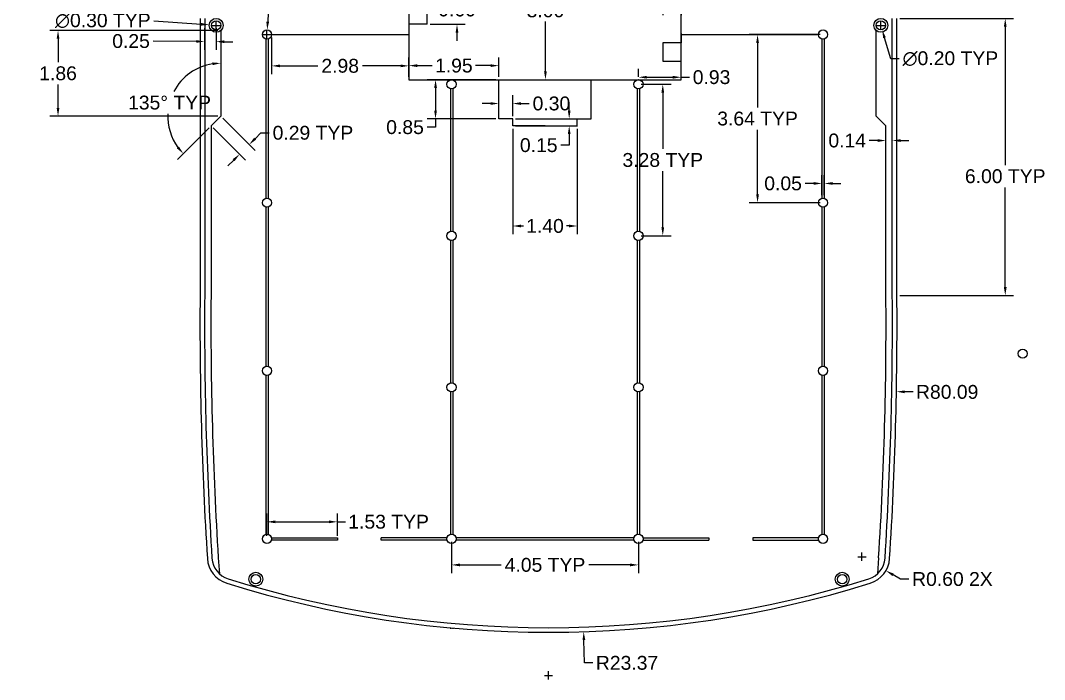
# Model space of a CAD drawing. Header units: centimetres. Extents: x -46.6 to 36.8, y 1.5 to 26.
# Drawn here: x 14.61 to 36.8, y 1.48 to 15.76 of the extents above; entities that cross this region are included whole.
import ezdxf

# ---------------------------------------------------------------- set-up
doc = ezdxf.new("R2010")
doc.units = ezdxf.units.CM
doc.header["$MEASUREMENT"] = 0
doc.layers.add('Cotare', color=2, linetype='Continuous', lineweight=0)
doc.layers.add('InteriorCarcasaSpate', color=250, linetype='Continuous', lineweight=25)
doc.styles.get("Standard").update_dxf_attribs({"font": 'arial.ttf'})
doc.dimstyles.get("Standard").update_dxf_attribs({"dimtxt": 0.3, "dimasz": 0.18, "dimexe": 0.18, "dimexo": 0.0625, "dimgap": 0.09, "dimtad": 0, "dimtih": 1, "dimtoh": 1, "dimzin": 0, "dimdsep": 46, "dimtxsty": 'Standard', "dimcen": 0.09, "dimclrd": 256, "dimclrt": 2, "dimadec": 0, "dimazin": 0, "dimtfac": 1, "dimtofl": 0, "dimtmove": 0, "dimatfit": 3, "dimfxl": 1, "dimtolj": 1, "dimtzin": 0, "dimarcsym": 0})

# ---------------------------------------------------------------- blocks, each defined once
blk = doc.blocks.new('*U1')
at = {"layer": 'InteriorCarcasaSpate'}
blk.add_circle((0, 0), 0.1, dxfattribs=at)
blk = doc.blocks.new('*U2')
at = {"layer": 'InteriorCarcasaSpate', "color": 0, "linetype": 'ByBlock', "lineweight": -2, "transparency": 16777216}
for p in [(0, 9.8484), (0, 6.5656), (0, 3.2828), (0, 0)]:
    blk.add_blockref('*U1', p, dxfattribs=at)
blk = doc.blocks.new('*U3')
at = {"layer": 'InteriorCarcasaSpate'}
blk.add_circle((0, 0), 0.1, dxfattribs=at)
blk = doc.blocks.new('*U4')
at = {"layer": 'InteriorCarcasaSpate', "color": 0, "linetype": 'ByBlock', "lineweight": -2, "transparency": 16777216}
for p in [(0, 9.8484), (0, 6.5656), (0, 3.2828), (0, 0)]:
    blk.add_blockref('*U3', p, dxfattribs=at)
blk = doc.blocks.new('*D7')
at = {"layer": 'Cotare', "lineweight": -2, "transparency": 16777216}
blk.add_line((17.504, 15.75), (18.523, 15.674), dxfattribs=at)
at = {"layer": 'Cotare', "color": 0, "lineweight": -2, "transparency": 16777216}
for p, q in [((18.763, 15.65), (18.943, 15.65)), ((18.853, 15.56), (18.853, 15.74))]:
    blk.add_line(p, q, dxfattribs=at)
at = {"layer": 'Cotare', "transparency": 16777216}
blk.add_solid([(18.526, 15.704), (18.521, 15.644), (18.703, 15.661)], dxfattribs=at)
at = {"layer": 'Defpoints', "color": 0, "transparency": 16777216}
for p in [(18.703, 15.661), (19.002, 15.639)]:
    blk.add_point(p, dxfattribs=at)
at = {"layer": 'Cotare', "color": 2, "transparency": 16777216, "insert": (16.395, 15.75), "char_height": 0.3, "attachment_point": 5}
blk.add_mtext('\\A1;∅0.30 TYP', dxfattribs=at)
blk = doc.blocks.new('*D8')
at = {"layer": 'Cotare', "color": 0, "lineweight": -2, "transparency": 16777216}
for p, q in [((33.163, 15.65), (33.343, 15.65)), ((33.253, 15.56), (33.253, 15.74))]:
    blk.add_line(p, q, dxfattribs=at)
at = {"layer": 'Cotare', "lineweight": -2, "transparency": 16777216}
for p, q in [((33.472, 14.928), (33.334, 15.382)), ((33.652, 14.928), (33.472, 14.928))]:
    blk.add_line(p, q, dxfattribs=at)
at = {"layer": 'Cotare', "transparency": 16777216}
blk.add_solid([(33.363, 15.391), (33.305, 15.373), (33.282, 15.554)], dxfattribs=at)
at = {"layer": 'Defpoints', "color": 0, "transparency": 16777216}
for p in [(33.223, 15.746), (33.282, 15.554)]:
    blk.add_point(p, dxfattribs=at)
at = {"layer": 'Cotare', "color": 2, "transparency": 16777216, "insert": (34.761, 14.928), "char_height": 0.3, "attachment_point": 5}
blk.add_mtext('\\A1;∅0.20 TYP', dxfattribs=at)
blk = doc.blocks.new('*D11')
at = {"layer": 'Cotare', "lineweight": -2, "transparency": 16777216}
for p, q in [((23.562, 23.523), (23.742, 23.523)), ((23.742, 23.523), (23.783, 23.134))]:
    blk.add_line(p, q, dxfattribs=at)
at = {"layer": 'Cotare', "color": 0, "lineweight": -2, "transparency": 16777216}
for p, q in [((25.963, 1.568), (26.143, 1.568)), ((26.053, 1.478), (26.053, 1.658))]:
    blk.add_line(p, q, dxfattribs=at)
at = {"layer": 'Cotare', "transparency": 16777216}
blk.add_solid([(23.813, 23.137), (23.753, 23.131), (23.802, 22.955)], dxfattribs=at)
at = {"layer": 'Defpoints', "color": 0, "transparency": 16777216}
for p in [(23.802, 22.955), (26.053, 1.568)]:
    blk.add_point(p, dxfattribs=at)
at = {"layer": 'Cotare', "color": 2, "transparency": 16777216, "insert": (22.851, 23.523), "char_height": 0.3, "attachment_point": 5}
blk.add_mtext('\\A1;R21.51', dxfattribs=at)
blk = doc.blocks.new('*D24')
at = {"layer": 'Cotare', "color": 0, "lineweight": -2, "transparency": 16777216}
for p, q in [((18.89, 15.538), (15.245, 15.538)), ((18.89, 13.682), (15.245, 13.682))]:
    blk.add_line(p, q, dxfattribs=at)
at = {"layer": 'Cotare', "lineweight": -2, "transparency": 16777216}
for p, q in [((15.425, 15.358), (15.425, 14.853)), ((15.425, 13.862), (15.425, 14.367))]:
    blk.add_line(p, q, dxfattribs=at)
at = {"layer": 'Cotare', "transparency": 16777216}
for points in [[(15.395, 15.358), (15.455, 15.358), (15.425, 15.538)], [(15.395, 13.862), (15.455, 13.862), (15.425, 13.682)]]:
    blk.add_solid(points, dxfattribs=at)
at = {"layer": 'Defpoints', "color": 0, "transparency": 16777216}
for p in [(18.953, 15.538), (15.425, 13.682), (18.953, 13.682)]:
    blk.add_point(p, dxfattribs=at)
at = {"layer": 'Cotare', "color": 2, "transparency": 16777216, "insert": (15.425, 14.61), "char_height": 0.3, "attachment_point": 5}
blk.add_mtext('\\A1;1.86', dxfattribs=at)
blk = doc.blocks.new('*D25')
at = {"layer": 'Cotare', "color": 0, "lineweight": -2, "transparency": 16777216}
for p, q in [((18.602, 15.589), (18.598, 15.119)), ((18.852, 15.588), (18.848, 15.117))]:
    blk.add_line(p, q, dxfattribs=at)
at = {"layer": 'Cotare', "lineweight": -2, "transparency": 16777216}
for p, q in [((18.42, 15.301), (17.488, 15.308)), ((19.03, 15.296), (19.21, 15.295))]:
    blk.add_line(p, q, dxfattribs=at)
at = {"layer": 'Cotare', "transparency": 16777216}
for points in [[(18.42, 15.331), (18.42, 15.271), (18.6, 15.299)], [(19.03, 15.326), (19.03, 15.266), (18.85, 15.297)]]:
    blk.add_solid(points, dxfattribs=at)
at = {"layer": 'Defpoints', "color": 0, "transparency": 16777216}
for p in [(18.603, 15.652), (18.853, 15.65), (18.6, 15.299)]:
    blk.add_point(p, dxfattribs=at)
at = {"layer": 'Cotare', "color": 2, "transparency": 16777216, "insert": (17.007, 15.308), "char_height": 0.3, "attachment_point": 5}
blk.add_mtext('\\A1;0.25', dxfattribs=at)
blk = doc.blocks.new('*D26')
at = {"layer": 'Cotare', "color": 0, "lineweight": -2, "transparency": 16777216}
for p, q in [((18.997, 13.638), (19.695, 12.94)), ((18.788, 13.429), (19.486, 12.731))]:
    blk.add_line(p, q, dxfattribs=at)
at = {"layer": 'Cotare', "lineweight": -2, "transparency": 16777216}
for p, q in [((19.695, 13.194), (19.822, 13.321)), ((19.822, 13.321), (20.002, 13.321)), ((19.232, 12.731), (19.104, 12.604))]:
    blk.add_line(p, q, dxfattribs=at)
at = {"layer": 'Cotare', "transparency": 16777216}
for points in [[(19.673, 13.215), (19.716, 13.173), (19.567, 13.067)], [(19.211, 12.752), (19.253, 12.71), (19.359, 12.858)]]:
    blk.add_solid(points, dxfattribs=at)
at = {"layer": 'Defpoints', "color": 0, "transparency": 16777216}
for p in [(18.953, 13.682), (18.744, 13.473), (19.567, 13.067)]:
    blk.add_point(p, dxfattribs=at)
at = {"layer": 'Cotare', "color": 2, "transparency": 16777216, "insert": (20.948, 13.321), "char_height": 0.3, "attachment_point": 5}
blk.add_mtext('\\A1;0.29 TYP', dxfattribs=at)
blk = doc.blocks.new('*D27')
at = {"layer": 'Cotare', "color": 0, "lineweight": -2, "transparency": 16777216}
for p, q in [((33.665, 15.8), (36.13, 15.8)), ((33.665, 9.799), (36.13, 9.799))]:
    blk.add_line(p, q, dxfattribs=at)
at = {"layer": 'Cotare', "lineweight": -2, "transparency": 16777216}
for p, q in [((35.95, 15.62), (35.95, 12.623)), ((35.95, 9.979), (35.95, 12.137))]:
    blk.add_line(p, q, dxfattribs=at)
at = {"layer": 'Cotare', "transparency": 16777216}
for points in [[(35.92, 15.62), (35.98, 15.62), (35.95, 15.8)], [(35.92, 9.979), (35.98, 9.979), (35.95, 9.799)]]:
    blk.add_solid(points, dxfattribs=at)
at = {"layer": 'Defpoints', "color": 0, "transparency": 16777216}
for p in [(33.603, 15.8), (35.95, 15.8), (33.603, 9.799)]:
    blk.add_point(p, dxfattribs=at)
at = {"layer": 'Cotare', "color": 2, "transparency": 16777216, "insert": (35.95, 12.38), "char_height": 0.3, "attachment_point": 5}
blk.add_mtext('\\A1;6.00 TYP', dxfattribs=at)
blk = doc.blocks.new('*D28')
at = {"layer": 'Cotare', "color": 0, "lineweight": -2, "transparency": 16777216}
for p, q in [((32.846, 4.047), (32.846, 4.227)), ((32.756, 4.137), (32.936, 4.137))]:
    blk.add_line(p, q, dxfattribs=at)
at = {"layer": 'Cotare', "lineweight": -2, "transparency": 16777216}
for p, q in [((33.679, 3.653), (33.52, 3.745)), ((33.859, 3.653), (33.679, 3.653))]:
    blk.add_line(p, q, dxfattribs=at)
at = {"layer": 'Cotare', "transparency": 16777216}
blk.add_solid([(33.536, 3.771), (33.505, 3.719), (33.365, 3.836)], dxfattribs=at)
at = {"layer": 'Defpoints', "color": 0, "transparency": 16777216}
for p in [(32.846, 4.137), (33.365, 3.836)]:
    blk.add_point(p, dxfattribs=at)
at = {"layer": 'Cotare', "color": 2, "transparency": 16777216, "insert": (34.805, 3.653), "char_height": 0.3, "attachment_point": 5}
blk.add_mtext('\\A1;R0.60 2X', dxfattribs=at)
blk = doc.blocks.new('*D30')
at = {"layer": 'Cotare', "color": 0, "lineweight": -2, "transparency": 16777216}
for p, q in [((33.365, 9.861), (33.365, 13.334)), ((33.503, 9.861), (33.503, 13.334))]:
    blk.add_line(p, q, dxfattribs=at)
at = {"layer": 'Cotare', "lineweight": -2, "transparency": 16777216}
for p, q in [((33.185, 13.154), (33.005, 13.154)), ((33.683, 13.154), (33.863, 13.154))]:
    blk.add_line(p, q, dxfattribs=at)
at = {"layer": 'Cotare', "transparency": 16777216}
for points in [[(33.185, 13.184), (33.185, 13.124), (33.365, 13.154)], [(33.683, 13.184), (33.683, 13.124), (33.503, 13.154)]]:
    blk.add_solid(points, dxfattribs=at)
at = {"layer": 'Defpoints', "color": 0, "transparency": 16777216}
for p in [(33.365, 13.154), (33.365, 9.798), (33.503, 9.799)]:
    blk.add_point(p, dxfattribs=at)
at = {"layer": 'Cotare', "color": 2, "transparency": 16777216, "insert": (32.526, 13.154), "char_height": 0.3, "attachment_point": 5}
blk.add_mtext('\\A1;0.14', dxfattribs=at)
blk = doc.blocks.new('*D31')
at = {"layer": 'Cotare', "color": 0, "lineweight": -2, "transparency": 16777216}
for p, q in [((-46.576, 9.163), (-46.396, 9.163)), ((-46.486, 9.073), (-46.486, 9.253))]:
    blk.add_line(p, q, dxfattribs=at)
at = {"layer": 'Cotare', "lineweight": -2, "transparency": 16777216}
blk.add_line((33.952, 7.707), (33.772, 7.71), dxfattribs=at)
at = {"layer": 'Cotare', "transparency": 16777216}
blk.add_solid([(33.772, 7.74), (33.771, 7.68), (33.592, 7.714)], dxfattribs=at)
at = {"layer": 'Defpoints', "color": 0, "transparency": 16777216}
for p in [(-46.486, 9.163), (33.592, 7.714)]:
    blk.add_point(p, dxfattribs=at)
at = {"layer": 'Cotare', "color": 2, "transparency": 16777216, "insert": (34.692, 7.707), "char_height": 0.3, "attachment_point": 5}
blk.add_mtext('\\A1;R80.09', dxfattribs=at)
blk = doc.blocks.new('*D32')
at = {"layer": 'Cotare', "color": 0, "lineweight": -2, "transparency": 16777216}
for p, q in [((25.963, 25.867), (26.143, 25.867)), ((26.053, 25.777), (26.053, 25.957))]:
    blk.add_line(p, q, dxfattribs=at)
at = {"layer": 'Cotare', "lineweight": -2, "transparency": 16777216}
for p, q in [((26.836, 1.837), (26.82, 2.332)), ((27.016, 1.837), (26.836, 1.837))]:
    blk.add_line(p, q, dxfattribs=at)
at = {"layer": 'Cotare', "transparency": 16777216}
blk.add_solid([(26.85, 2.333), (26.79, 2.332), (26.814, 2.512)], dxfattribs=at)
at = {"layer": 'Defpoints', "color": 0, "transparency": 16777216}
for p in [(26.053, 25.867), (26.814, 2.512)]:
    blk.add_point(p, dxfattribs=at)
at = {"layer": 'Cotare', "color": 2, "transparency": 16777216, "insert": (27.755, 1.837), "char_height": 0.3, "attachment_point": 5}
blk.add_mtext('\\A1;R23.37', dxfattribs=at)
blk = doc.blocks.new('*D36')
at = {"layer": 'Cotare', "lineweight": -2, "transparency": 16777216}
for p, q in [((19.989, 16.086), (19.968, 15.73)), ((20.169, 16.086), (19.989, 16.086))]:
    blk.add_line(p, q, dxfattribs=at)
at = {"layer": 'Cotare', "color": 0, "lineweight": -2, "transparency": 16777216}
for p, q in [((19.952, 15.36), (19.952, 15.54)), ((19.862, 15.45), (20.042, 15.45))]:
    blk.add_line(p, q, dxfattribs=at)
at = {"layer": 'Cotare', "transparency": 16777216}
blk.add_solid([(19.938, 15.731), (19.998, 15.728), (19.958, 15.55)], dxfattribs=at)
at = {"layer": 'Defpoints', "color": 0, "transparency": 16777216}
for p in [(19.958, 15.55), (19.946, 15.35)]:
    blk.add_point(p, dxfattribs=at)
at = {"layer": 'Cotare', "color": 2, "transparency": 16777216, "insert": (21.278, 16.086), "char_height": 0.3, "attachment_point": 5}
blk.add_mtext('\\A1;∅0.20 TYP', dxfattribs=at)
blk = doc.blocks.new('*D37')
at = {"layer": 'Cotare', "color": 0, "lineweight": -2, "transparency": 16777216}
for p, q in [((20.052, 15.388), (20.052, 14.592)), ((23.027, 15.388), (23.027, 14.592))]:
    blk.add_line(p, q, dxfattribs=at)
at = {"layer": 'Cotare', "lineweight": -2, "transparency": 16777216}
for p, q in [((20.232, 14.772), (21.057, 14.772)), ((22.847, 14.772), (22.022, 14.772))]:
    blk.add_line(p, q, dxfattribs=at)
at = {"layer": 'Cotare', "transparency": 16777216}
for points in [[(20.232, 14.802), (20.232, 14.742), (20.052, 14.772)], [(22.847, 14.802), (22.847, 14.742), (23.027, 14.772)]]:
    blk.add_solid(points, dxfattribs=at)
at = {"layer": 'Defpoints', "color": 0, "transparency": 16777216}
for p in [(20.052, 15.45), (23.027, 15.45), (23.027, 14.772)]:
    blk.add_point(p, dxfattribs=at)
at = {"layer": 'Cotare', "color": 2, "transparency": 16777216, "insert": (21.539, 14.772), "char_height": 0.3, "attachment_point": 5}
blk.add_mtext('\\A1;2.98', dxfattribs=at)
blk = doc.blocks.new('*D38')
at = {"layer": 'Cotare', "color": 0, "lineweight": -2, "transparency": 16777216}
for p, q in [((23.089, 17.473), (26.167, 17.473)), ((23.089, 14.473), (26.167, 14.473))]:
    blk.add_line(p, q, dxfattribs=at)
at = {"layer": 'Cotare', "lineweight": -2, "transparency": 16777216}
for p, q in [((25.987, 17.293), (25.987, 16.217)), ((25.987, 14.653), (25.987, 15.73))]:
    blk.add_line(p, q, dxfattribs=at)
at = {"layer": 'Cotare', "transparency": 16777216}
for points in [[(25.957, 17.293), (26.017, 17.293), (25.987, 17.473)], [(25.957, 14.653), (26.017, 14.653), (25.987, 14.473)]]:
    blk.add_solid(points, dxfattribs=at)
at = {"layer": 'Defpoints', "color": 0, "transparency": 16777216}
for p in [(23.027, 17.473), (23.027, 14.473), (25.987, 14.473)]:
    blk.add_point(p, dxfattribs=at)
at = {"layer": 'Cotare', "color": 2, "transparency": 16777216, "insert": (25.987, 15.973), "char_height": 0.3, "attachment_point": 5}
blk.add_mtext('\\A1;3.00', dxfattribs=at)
blk = doc.blocks.new('*D39')
at = {"layer": 'Cotare', "lineweight": -2, "transparency": 16777216}
for p, q in [((24.07, 16.453), (24.07, 16.633)), ((24.07, 15.493), (24.07, 15.313))]:
    blk.add_line(p, q, dxfattribs=at)
at = {"layer": 'Cotare', "color": 0, "lineweight": -2, "transparency": 16777216}
for p, q in [((23.489, 16.273), (24.25, 16.273)), ((23.489, 15.673), (24.25, 15.673))]:
    blk.add_line(p, q, dxfattribs=at)
at = {"layer": 'Cotare', "transparency": 16777216}
for points in [[(24.04, 16.453), (24.1, 16.453), (24.07, 16.273)], [(24.04, 15.493), (24.1, 15.493), (24.07, 15.673)]]:
    blk.add_solid(points, dxfattribs=at)
at = {"layer": 'Defpoints', "color": 0, "transparency": 16777216}
for p in [(23.427, 16.273), (24.07, 16.273), (23.427, 15.673)]:
    blk.add_point(p, dxfattribs=at)
at = {"layer": 'Cotare', "color": 2, "transparency": 16777216, "insert": (24.07, 15.992), "char_height": 0.3, "attachment_point": 5}
blk.add_mtext('\\A1;0.60', dxfattribs=at)
blk = doc.blocks.new('*D41')
at = {"layer": 'Cotare', "color": 0, "lineweight": -2, "transparency": 16777216}
for p, q in [((28.527, 16.411), (28.527, 15.868)), ((28.927, 16.411), (28.927, 15.868))]:
    blk.add_line(p, q, dxfattribs=at)
at = {"layer": 'Cotare', "lineweight": -2, "transparency": 16777216}
for p, q in [((28.347, 16.048), (28.167, 16.048)), ((29.107, 16.048), (29.287, 16.048))]:
    blk.add_line(p, q, dxfattribs=at)
at = {"layer": 'Cotare', "transparency": 16777216}
for points in [[(28.347, 16.078), (28.347, 16.018), (28.527, 16.048)], [(29.107, 16.078), (29.107, 16.018), (28.927, 16.048)]]:
    blk.add_solid(points, dxfattribs=at)
at = {"layer": 'Defpoints', "color": 0, "transparency": 16777216}
for p in [(28.527, 16.473), (28.927, 16.473), (28.927, 16.048)]:
    blk.add_point(p, dxfattribs=at)
at = {"layer": 'Cotare', "color": 2, "transparency": 16777216, "insert": (30.232, 16.048), "char_height": 0.3, "attachment_point": 5}
blk.add_mtext('\\A1;0.40 TYP', dxfattribs=at)
blk = doc.blocks.new('*D44')
at = {"layer": 'Cotare', "color": 0, "lineweight": -2, "transparency": 16777216}
for p, q in [((24.914, 14.473), (23.425, 14.473)), ((24.914, 13.623), (23.425, 13.623))]:
    blk.add_line(p, q, dxfattribs=at)
at = {"layer": 'Cotare', "lineweight": -2, "transparency": 16777216}
for p, q in [((23.605, 14.293), (23.605, 13.803)), ((23.605, 13.623), (23.605, 13.443)), ((23.605, 13.443), (23.425, 13.443))]:
    blk.add_line(p, q, dxfattribs=at)
at = {"layer": 'Cotare', "transparency": 16777216}
for points in [[(23.575, 14.293), (23.635, 14.293), (23.605, 14.473)], [(23.575, 13.803), (23.635, 13.803), (23.605, 13.623)]]:
    blk.add_solid(points, dxfattribs=at)
at = {"layer": 'Defpoints', "color": 0, "transparency": 16777216}
for p in [(24.977, 14.473), (23.605, 13.623), (24.977, 13.623)]:
    blk.add_point(p, dxfattribs=at)
at = {"layer": 'Cotare', "color": 2, "transparency": 16777216, "insert": (22.944, 13.443), "char_height": 0.3, "attachment_point": 5}
blk.add_mtext('\\A1;0.85', dxfattribs=at)
blk = doc.blocks.new('*D45')
at = {"layer": 'Cotare', "color": 0, "lineweight": -2, "transparency": 16777216}
for p, q in [((24.977, 13.686), (24.977, 14.136)), ((25.277, 13.686), (25.277, 14.136))]:
    blk.add_line(p, q, dxfattribs=at)
at = {"layer": 'Cotare', "lineweight": -2, "transparency": 16777216}
for p, q in [((24.797, 13.956), (24.617, 13.956)), ((25.457, 13.956), (25.637, 13.956))]:
    blk.add_line(p, q, dxfattribs=at)
at = {"layer": 'Cotare', "transparency": 16777216}
for points in [[(24.797, 13.986), (24.797, 13.926), (24.977, 13.956)], [(25.457, 13.986), (25.457, 13.926), (25.277, 13.956)]]:
    blk.add_solid(points, dxfattribs=at)
at = {"layer": 'Defpoints', "color": 0, "transparency": 16777216}
for p in [(25.277, 13.956), (24.977, 13.623), (25.277, 13.623)]:
    blk.add_point(p, dxfattribs=at)
at = {"layer": 'Cotare', "color": 2, "transparency": 16777216, "insert": (26.116, 13.956), "char_height": 0.3, "attachment_point": 5}
blk.add_mtext('\\A1;0.30', dxfattribs=at)
blk = doc.blocks.new('*D46')
at = {"layer": 'Cotare', "lineweight": -2, "transparency": 16777216}
for p, q in [((26.501, 13.803), (26.501, 13.983)), ((26.501, 13.293), (26.501, 13.053)), ((26.501, 13.053), (26.321, 13.053))]:
    blk.add_line(p, q, dxfattribs=at)
at = {"layer": 'Cotare', "color": 0, "lineweight": -2, "transparency": 16777216}
for p, q in [((25.339, 13.623), (26.681, 13.623)), ((25.339, 13.473), (26.681, 13.473))]:
    blk.add_line(p, q, dxfattribs=at)
at = {"layer": 'Cotare', "transparency": 16777216}
for points in [[(26.471, 13.803), (26.531, 13.803), (26.501, 13.623)], [(26.471, 13.293), (26.531, 13.293), (26.501, 13.473)]]:
    blk.add_solid(points, dxfattribs=at)
at = {"layer": 'Defpoints', "color": 0, "transparency": 16777216}
for p in [(25.277, 13.623), (25.277, 13.473), (26.501, 13.473)]:
    blk.add_point(p, dxfattribs=at)
at = {"layer": 'Cotare', "color": 2, "transparency": 16777216, "insert": (25.841, 13.053), "char_height": 0.3, "attachment_point": 5}
blk.add_mtext('\\A1;0.15', dxfattribs=at)
blk = doc.blocks.new('*D47')
at = {"layer": 'Cotare', "color": 0, "lineweight": -2, "transparency": 16777216}
for p, q in [((25.277, 13.411), (25.277, 11.123)), ((26.677, 13.411), (26.677, 11.123))]:
    blk.add_line(p, q, dxfattribs=at)
at = {"layer": 'Cotare', "lineweight": -2, "transparency": 16777216}
for p, q in [((25.457, 11.303), (25.512, 11.303)), ((26.497, 11.303), (26.442, 11.303))]:
    blk.add_line(p, q, dxfattribs=at)
at = {"layer": 'Cotare', "transparency": 16777216}
for points in [[(25.457, 11.333), (25.457, 11.273), (25.277, 11.303)], [(26.497, 11.333), (26.497, 11.273), (26.677, 11.303)]]:
    blk.add_solid(points, dxfattribs=at)
at = {"layer": 'Defpoints', "color": 0, "transparency": 16777216}
for p in [(25.277, 13.473), (26.677, 13.473), (26.677, 11.303)]:
    blk.add_point(p, dxfattribs=at)
at = {"layer": 'Cotare', "color": 2, "transparency": 16777216, "insert": (25.977, 11.303), "char_height": 0.3, "attachment_point": 5}
blk.add_mtext('\\A1;1.40', dxfattribs=at)
blk = doc.blocks.new('*D48')
at = {"layer": 'Cotare', "color": 0, "lineweight": -2, "transparency": 16777216}
for p, q in [((31.939, 15.45), (30.403, 15.45)), ((31.939, 11.808), (30.403, 11.808))]:
    blk.add_line(p, q, dxfattribs=at)
at = {"layer": 'Cotare', "lineweight": -2, "transparency": 16777216}
for p, q in [((30.583, 15.27), (30.583, 13.872)), ((30.583, 11.988), (30.583, 13.386))]:
    blk.add_line(p, q, dxfattribs=at)
at = {"layer": 'Cotare', "transparency": 16777216}
for points in [[(30.553, 15.27), (30.613, 15.27), (30.583, 15.45)], [(30.553, 11.988), (30.613, 11.988), (30.583, 11.808)]]:
    blk.add_solid(points, dxfattribs=at)
at = {"layer": 'Defpoints', "color": 0, "transparency": 16777216}
for p in [(32.002, 15.45), (30.583, 11.808), (32.002, 11.808)]:
    blk.add_point(p, dxfattribs=at)
at = {"layer": 'Cotare', "color": 2, "transparency": 16777216, "insert": (30.583, 13.629), "char_height": 0.3, "width": 1.80332, "attachment_point": 5}
blk.add_mtext('\\A1;3.64 TYP', dxfattribs=at)
blk = doc.blocks.new('*D49')
at = {"layer": 'Cotare', "lineweight": -2, "transparency": 16777216}
for p, q in [((31.797, 12.225), (31.617, 12.225)), ((32.207, 12.225), (32.387, 12.225))]:
    blk.add_line(p, q, dxfattribs=at)
at = {"layer": 'Cotare', "color": 0, "lineweight": -2, "transparency": 16777216}
for p, q in [((31.977, 11.968), (31.977, 12.405)), ((32.027, 11.968), (32.027, 12.405))]:
    blk.add_line(p, q, dxfattribs=at)
at = {"layer": 'Cotare', "transparency": 16777216}
for points in [[(31.797, 12.255), (31.797, 12.195), (31.977, 12.225)], [(32.207, 12.255), (32.207, 12.195), (32.027, 12.225)]]:
    blk.add_solid(points, dxfattribs=at)
at = {"layer": 'Defpoints', "color": 0, "transparency": 16777216}
for p in [(31.977, 12.225), (31.977, 11.905), (32.027, 11.905)]:
    blk.add_point(p, dxfattribs=at)
at = {"layer": 'Cotare', "color": 2, "transparency": 16777216, "insert": (31.136, 12.225), "char_height": 0.3, "attachment_point": 5}
blk.add_mtext('\\A1;0.05', dxfattribs=at)
blk = doc.blocks.new('*D50')
at = {"layer": 'Cotare', "color": 0, "lineweight": -2, "transparency": 16777216}
for p, q in [((28.002, 14.536), (28.002, 14.706)), ((28.927, 14.536), (28.927, 14.706))]:
    blk.add_line(p, q, dxfattribs=at)
at = {"layer": 'Cotare', "lineweight": -2, "transparency": 16777216}
for p, q in [((28.182, 14.526), (28.747, 14.526)), ((28.927, 14.526), (29.107, 14.526))]:
    blk.add_line(p, q, dxfattribs=at)
at = {"layer": 'Cotare', "transparency": 16777216}
for points in [[(28.182, 14.556), (28.182, 14.496), (28.002, 14.526)], [(28.747, 14.556), (28.747, 14.496), (28.927, 14.526)]]:
    blk.add_solid(points, dxfattribs=at)
at = {"layer": 'Defpoints', "color": 0, "transparency": 16777216}
for p in [(28.002, 14.473), (28.927, 14.526), (28.927, 14.473)]:
    blk.add_point(p, dxfattribs=at)
at = {"layer": 'Cotare', "color": 2, "transparency": 16777216, "insert": (29.586, 14.526), "char_height": 0.3, "attachment_point": 5}
blk.add_mtext('\\A1;0.93', dxfattribs=at)
blk = doc.blocks.new('*D51')
at = {"layer": 'Cotare', "color": 0, "lineweight": -2, "transparency": 16777216}
for p, q in [((28.064, 14.373), (28.709, 14.373)), ((28.064, 11.091), (28.709, 11.091))]:
    blk.add_line(p, q, dxfattribs=at)
at = {"layer": 'Cotare', "lineweight": -2, "transparency": 16777216}
for p, q in [((28.529, 14.193), (28.529, 12.975)), ((28.529, 11.271), (28.529, 12.489))]:
    blk.add_line(p, q, dxfattribs=at)
at = {"layer": 'Cotare', "transparency": 16777216}
for points in [[(28.499, 14.193), (28.559, 14.193), (28.529, 14.373)], [(28.499, 11.271), (28.559, 11.271), (28.529, 11.091)]]:
    blk.add_solid(points, dxfattribs=at)
at = {"layer": 'Defpoints', "color": 0, "transparency": 16777216}
for p in [(28.002, 14.373), (28.002, 11.091), (28.529, 11.091)]:
    blk.add_point(p, dxfattribs=at)
at = {"layer": 'Cotare', "color": 2, "transparency": 16777216, "insert": (28.529, 12.732), "char_height": 0.3, "width": 1.8754, "attachment_point": 5}
blk.add_mtext('\\A1;3.28 TYP', dxfattribs=at)
blk = doc.blocks.new('*D55')
at = {"layer": 'Cotare', "color": 0, "lineweight": -2, "transparency": 16777216}
for p, q in [((19.952, 4.587), (19.952, 5.074)), ((21.477, 4.587), (21.477, 5.074))]:
    blk.add_line(p, q, dxfattribs=at)
at = {"layer": 'Cotare', "lineweight": -2, "transparency": 16777216}
for p, q in [((20.132, 4.894), (21.297, 4.894)), ((21.477, 4.894), (21.657, 4.894))]:
    blk.add_line(p, q, dxfattribs=at)
at = {"layer": 'Cotare', "transparency": 16777216}
for points in [[(20.132, 4.924), (20.132, 4.864), (19.952, 4.894)], [(21.297, 4.924), (21.297, 4.864), (21.477, 4.894)]]:
    blk.add_solid(points, dxfattribs=at)
at = {"layer": 'Defpoints', "color": 0, "transparency": 16777216}
for p in [(21.477, 4.894), (19.952, 4.525), (21.477, 4.525)]:
    blk.add_point(p, dxfattribs=at)
at = {"layer": 'Cotare', "color": 2, "transparency": 16777216, "insert": (22.588, 4.894), "char_height": 0.3, "attachment_point": 5}
blk.add_mtext('\\A1;1.53 TYP', dxfattribs=at)
blk = doc.blocks.new('*D56')
at = {"layer": 'Cotare', "color": 0, "lineweight": -2, "transparency": 16777216}
for p, q in [((23.952, 4.462), (23.952, 3.78)), ((28.002, 4.462), (28.002, 3.78))]:
    blk.add_line(p, q, dxfattribs=at)
at = {"layer": 'Cotare', "lineweight": -2, "transparency": 16777216}
for p, q in [((24.132, 3.96), (25.025, 3.96)), ((27.822, 3.96), (26.928, 3.96))]:
    blk.add_line(p, q, dxfattribs=at)
at = {"layer": 'Cotare', "transparency": 16777216}
for points in [[(24.132, 3.99), (24.132, 3.93), (23.952, 3.96)], [(27.822, 3.99), (27.822, 3.93), (28.002, 3.96)]]:
    blk.add_solid(points, dxfattribs=at)
at = {"layer": 'Defpoints', "color": 0, "transparency": 16777216}
for p in [(23.952, 4.525), (28.002, 4.525), (28.002, 3.96)]:
    blk.add_point(p, dxfattribs=at)
at = {"layer": 'Cotare', "color": 2, "transparency": 16777216, "insert": (25.977, 3.96), "char_height": 0.3, "attachment_point": 5}
blk.add_mtext('\\A1;4.05 TYP', dxfattribs=at)
blk = doc.blocks.new('*D61')
at = {"layer": 'Cotare', "color": 0, "lineweight": -2, "transparency": 16777216}
blk.add_line((18.7, 13.429), (18.012, 12.742), dxfattribs=at)
at = {"layer": 'Cotare', "lineweight": -2, "transparency": 16777216}
for start, end in [(98.9794, 152.205), (177.5286, 216.0206)]:
    blk.add_arc((18.953, 13.682), 1.15, start, end, dxfattribs=at)
at = {"layer": 'Cotare', "transparency": 16777216}
for points in [[(18.771, 14.847), (18.775, 14.787), (18.953, 14.831)], [(18.045, 13.025), (18, 12.986), (18.14, 12.869)]]:
    blk.add_solid(points, dxfattribs=at)
at = {"layer": 'Defpoints', "color": 0, "transparency": 16777216}
for p in [(18.953, 15.538), (18.14, 14.495), (18.953, 13.682), (18.953, 13.682), (18.744, 13.473)]:
    blk.add_point(p, dxfattribs=at)
at = {"layer": 'Cotare', "color": 2, "transparency": 16777216, "insert": (17.841, 13.975), "char_height": 0.3, "attachment_point": 5}
blk.add_mtext('\\A1;135° TYP', dxfattribs=at)
blk = doc.blocks.new('*D62')
at = {"layer": 'Cotare', "color": 0, "lineweight": -2, "transparency": 16777216}
for p, q in [((23.027, 14.536), (23.027, 14.957)), ((24.977, 14.536), (24.977, 14.957))]:
    blk.add_line(p, q, dxfattribs=at)
at = {"layer": 'Cotare', "lineweight": -2, "transparency": 16777216}
for p, q in [((23.207, 14.777), (23.535, 14.777)), ((24.797, 14.777), (24.468, 14.777))]:
    blk.add_line(p, q, dxfattribs=at)
at = {"layer": 'Cotare', "transparency": 16777216}
for points in [[(23.207, 14.807), (23.207, 14.747), (23.027, 14.777)], [(24.797, 14.807), (24.797, 14.747), (24.977, 14.777)]]:
    blk.add_solid(points, dxfattribs=at)
at = {"layer": 'Defpoints', "color": 0, "transparency": 16777216}
for p in [(24.977, 14.777), (23.027, 14.473), (24.977, 14.473)]:
    blk.add_point(p, dxfattribs=at)
at = {"layer": 'Cotare', "color": 2, "transparency": 16777216, "insert": (24.002, 14.777), "char_height": 0.3, "attachment_point": 5}
blk.add_mtext('\\A1;1.95', dxfattribs=at)

msp = doc.modelspace()

# ---------------------------------------------------------------- linework, layer by layer
at = {"layer": 'InteriorCarcasaSpate'}
for p, q in [((23.427, 15.673), (23.427, 16.273)), ((18.753, 15.65), (18.753, 15.65)), ((18.753, 15.65), (18.753, 15.65)), ((23.427, 15.673), (23.027, 15.673)), ((19.927, 15.353), (19.927, 11.905)), ((19.977, 15.353), (19.977, 11.905)), ((20.052, 15.45), (23.027, 15.45)), ((28.927, 15.473), (28.927, 15.273)), ((28.927, 15.45), (31.902, 15.45)), ((31.977, 15.353), (31.977, 11.905)), ((32.027, 15.353), (32.027, 11.905)), ((28.927, 15.273), (28.527, 15.273)), ((28.527, 15.273), (28.527, 14.873)), ((28.527, 14.873), (28.927, 14.873)), ((23.927, 14.473), (23.927, 14.47)), ((23.977, 14.473), (23.977, 14.47)), ((24.977, 13.623), (24.977, 14.473)), ((24.977, 14.473), (26.977, 14.473)), ((26.977, 13.623), (26.977, 14.473)), ((27.977, 14.473), (27.977, 14.47)), ((28.027, 14.473), (28.027, 14.47)), ((23.927, 14.277), (23.927, 11.187)), ((23.977, 14.277), (23.977, 11.187)), ((27.977, 14.277), (27.977, 11.187)), ((28.027, 14.277), (28.027, 11.187)), ((18.953, 13.682), (18.744, 13.473)), ((25.277, 13.623), (24.977, 13.623)), ((25.277, 13.473), (25.277, 13.623)), ((26.677, 13.473), (26.677, 13.623)), ((26.677, 13.623), (26.977, 13.623)), ((33.156, 13.682), (33.365, 13.473)), ((18.744, 13.473), (18.74, 12.221)), ((25.977, 13.473), (25.277, 13.473)), ((25.977, 13.473), (26.677, 13.473)), ((19.927, 11.712), (19.927, 8.263)), ((19.977, 11.712), (19.977, 8.263)), ((31.977, 11.712), (31.977, 8.263)), ((32.027, 11.712), (32.027, 8.263)), ((23.927, 10.994), (23.927, 7.905)), ((23.977, 10.994), (23.977, 7.905)), ((27.977, 10.994), (27.977, 7.905)), ((28.027, 10.994), (28.027, 7.905)), ((19.927, 8.07), (19.927, 4.622)), ((19.977, 8.07), (19.977, 4.622)), ((31.977, 8.07), (31.977, 4.622)), ((32.027, 8.07), (32.027, 4.622)), ((23.927, 7.711), (23.927, 4.622)), ((23.977, 7.711), (23.977, 4.622)), ((27.977, 7.711), (27.977, 4.622)), ((28.027, 7.711), (28.027, 4.622)), ((20.048, 4.55), (21.477, 4.55)), ((21.477, 4.5), (20.048, 4.5)), ((21.477, 4.55), (21.477, 4.5)), ((22.427, 4.5), (22.427, 4.55)), ((23.855, 4.55), (22.427, 4.55)), ((23.855, 4.5), (22.427, 4.5)), ((27.905, 4.55), (24.048, 4.55)), ((27.905, 4.5), (24.048, 4.5)), ((28.098, 4.55), (29.527, 4.55)), ((28.098, 4.5), (29.527, 4.5)), ((29.527, 4.55), (29.527, 4.5)), ((31.905, 4.55), (30.477, 4.55)), ((30.477, 4.55), (30.477, 4.5)), ((30.477, 4.5), (31.905, 4.5)), ((18.898, 4.114), (18.92, 3.769)), ((33.207, 4.114), (33.185, 3.769)), ((23.927, 2.597), (23.927, 2.579)), ((23.977, 2.592), (23.977, 2.579))]:
    msp.add_line(p, q, dxfattribs=at)
msp.add_lwpolyline([(28.927, 17.473), (23.027, 17.473), (23.027, 14.473), (28.927, 14.473)], close=True, dxfattribs=at)
for points in [[(18.503, 15.8), (18.503, 9.799, 0.017805), (18.66, 4.099, 0.310576), (19.08, 3.565, 0.152673), (33.025, 3.565, 0.310576), (33.445, 4.099, 0.017805), (33.603, 9.799), (33.603, 15.8)], [(18.603, 15.8), (18.603, 9.799, 0.017806), (18.76, 4.106, 0.310576), (19.11, 3.66, 0.152673), (32.995, 3.66, 0.310576), (33.345, 4.106, 0.017806), (33.503, 9.799), (33.503, 15.8)], [(33.207, 4.114, 0.017808), (33.365, 9.798), (33.365, 13.473)], [(18.74, 12.221), (18.74, 9.798, 0.017808), (18.898, 4.114)]]:
    msp.add_lwpolyline(points, format="xyb", dxfattribs=at)
for points in [[(18.953, 15.538), (18.953, 13.682)], [(18.953, 15.538), (18.953, 13.682)], [(33.156, 13.682), (33.156, 15.535)]]:
    msp.add_lwpolyline(points, dxfattribs=at)
for centre, radius in [((18.853, 15.65), 0.15), ((33.253, 15.65), 0.15), ((18.853, 15.65), 0.1), ((19.952, 15.45), 0.1), ((32.002, 15.45), 0.1), ((33.253, 15.65), 0.1), ((19.952, 11.808), 0.1), ((32.002, 11.808), 0.1), ((36.328, 8.538), 0.1), ((19.952, 8.167), 0.1), ((32.002, 8.167), 0.1), ((19.952, 4.525), 0.1), ((32.002, 4.525), 0.1), ((19.71, 3.65), 0.15), ((32.418, 3.65), 0.15), ((19.71, 3.65), 0.1), ((32.418, 3.65), 0.1)]:
    msp.add_circle(centre, radius, dxfattribs=at)

# ---------------------------------------------------------------- block references
for name, p in [('*U2', (23.952, 4.525)), ('*U4', (28.002, 4.525))]:
    msp.add_blockref(name, p, dxfattribs=at)

# ---------------------------------------------------------------- dimensions: what is measured, and where the dimension line sits
at = {"layer": 'Cotare'}
for center, mpoint, picture, middle in [((26.053, 25.867), (26.814, 2.512), '*D32', (27.755, 1.837)), ((26.053, 1.568), (23.802, 22.955), '*D11', (22.851, 23.523))]:
    dim = msp.add_radius_dim(center=center, mpoint=mpoint, dimstyle='Standard', dxfattribs=at)
    dim.commit()
    dim.dimension.update_dxf_attribs({"geometry": picture, "text_midpoint": middle, "dimtype": 164})
dim = msp.add_linear_dim(base=(25.987, 14.473), p1=(23.027, 17.473), p2=(23.027, 14.473), angle=90, dimstyle='Standard', dxfattribs=at)
dim.commit()
dim.dimension.update_dxf_attribs({"geometry": '*D38', "text_midpoint": (25.987, 15.973)})
for p1, p2, picture, middle in [((19.946, 15.35), (19.958, 15.55), '*D36', (21.278, 16.086)), ((19.002, 15.639), (18.703, 15.661), '*D7', (17.504, 15.75)), ((33.223, 15.746), (33.282, 15.554), '*D8', (34.761, 14.928))]:
    dim = msp.add_diameter_dim_2p(p1=p1, p2=p2, text='<> TYP', dimstyle='Standard', dxfattribs=at)
    dim.commit()
    dim.dimension.update_dxf_attribs({"geometry": picture, "text_midpoint": middle, "dimtype": 163})
for base, p1, p2, angle, picture, middle, dimtype in [((24.07, 16.273), (23.427, 15.673), (23.427, 16.273), 90, '*D39', (24.07, 15.992), 160), ((15.425, 13.682), (18.953, 15.538), (18.953, 13.682), 90, '*D24', (15.425, 14.61), 160), ((18.6, 15.299), (18.853, 15.65), (18.603, 15.652), 179.5617, '*D25', (17.007, 15.308), 161), ((23.605, 13.623), (24.977, 14.473), (24.977, 13.623), 90, '*D44', (22.944, 13.443), 160), ((26.501, 13.473), (25.277, 13.623), (25.277, 13.473), 90, '*D46', (25.841, 13.053), 160)]:
    dim = msp.add_linear_dim(base=base, p1=p1, p2=p2, angle=angle, dimstyle='Standard', dxfattribs=at)
    dim.commit()
    dim.dimension.update_dxf_attribs({"geometry": picture, "text_midpoint": middle, "dimtype": dimtype})
dim = msp.add_linear_dim(base=(28.927, 16.048), p1=(28.527, 16.473), p2=(28.927, 16.473), text='<> TYP', dimstyle='Standard', dxfattribs=at)
dim.commit()
dim.dimension.update_dxf_attribs({"geometry": '*D41', "text_midpoint": (30.232, 16.048), "dimtype": 160})
dim = msp.add_linear_dim(base=(35.95, 15.8), p1=(33.603, 9.799), p2=(33.603, 15.8), angle=90, text='<> TYP', dimstyle='Standard', dxfattribs=at)
dim.commit()
dim.dimension.update_dxf_attribs({"geometry": '*D27', "text_midpoint": (35.95, 12.38), "dimtype": 160})
dim = msp.add_angular_dim_2l(base=(18.14, 14.495), line1=((18.953, 15.538), (18.953, 13.682)), line2=((18.953, 13.682), (18.744, 13.473)), text='<> TYP', dimstyle='Standard', dxfattribs=at)
dim.commit()
dim.dimension.update_dxf_attribs({"geometry": '*D61', "text_midpoint": (17.841, 13.975), "dimtype": 162})
for base, p1, p2, picture, middle in [((23.026627146, 14.77165778), (20.051627146, 15.45), (23.026627146, 15.45), '*D37', (21.539127146, 14.77165778)), ((26.677, 11.303), (25.277, 13.473), (26.677, 13.473), '*D47', (25.977, 11.303)), ((33.365, 13.154), (33.503, 9.799), (33.365, 9.798), '*D30', (32.526, 13.154))]:
    dim = msp.add_linear_dim(base=base, p1=p1, p2=p2, dimstyle='Standard', dxfattribs=at)
    dim.commit()
    dim.dimension.update_dxf_attribs({"geometry": picture, "text_midpoint": middle, "dimtype": 160})
for base, p1, p2, picture, middle in [((30.583, 11.808), (32.002, 15.45), (32.002, 11.808), '*D48', (30.583, 13.629)), ((28.529, 11.091), (28.002, 14.373), (28.002, 11.091), '*D51', (28.529, 12.732))]:
    dim = msp.add_linear_dim(base=base, p1=p1, p2=p2, angle=90, text='<> TYP', dimstyle='Standard', dxfattribs=at)
    dim.commit()
    dim.dimension.update_dxf_attribs({"geometry": picture, "text_midpoint": middle})
for base, p1, p2, picture, middle in [((24.977, 14.777), (23.027, 14.473), (24.977, 14.473), '*D62', (24.002, 14.777)), ((28.926627146, 14.525715031), (28.001627146, 14.4734), (28.926627146, 14.4734), '*D50', (29.586258797, 14.525715031)), ((25.277, 13.956), (24.977, 13.623), (25.277, 13.623), '*D45', (26.116, 13.956)), ((31.977, 12.225), (32.027, 11.905), (31.977, 11.905), '*D49', (31.136, 12.225))]:
    dim = msp.add_linear_dim(base=base, p1=p1, p2=p2, dimstyle='Standard', dxfattribs=at)
    dim.commit()
    dim.dimension.update_dxf_attribs({"geometry": picture, "text_midpoint": middle})
dim = msp.add_aligned_dim(p1=(18.7441, 13.4734), p2=(18.9525, 13.6818), distance=-0.8696, text='<> TYP', dimstyle='Standard', dxfattribs=at)
dim.commit()
dim.dimension.update_dxf_attribs({"geometry": '*D26', "text_midpoint": (20.9478, 13.3214)})
dim = msp.add_radius_dim(center=(-46.486, 9.163), mpoint=(33.592, 7.714), dimstyle='Standard', dxfattribs=at)
dim.commit()
dim.dimension.update_dxf_attribs({"geometry": '*D31', "text_midpoint": (34.692, 7.707)})
for base, p1, p2, picture, middle in [((21.476627146, 4.894281687), (19.951627146, 4.525), (21.476627146, 4.525), '*D55', (22.588305182, 4.894281687)), ((28.002, 3.96), (23.952, 4.525), (28.002, 4.525), '*D56', (25.977, 3.96))]:
    dim = msp.add_linear_dim(base=base, p1=p1, p2=p2, text='<> TYP', dimstyle='Standard', dxfattribs=at)
    dim.commit()
    dim.dimension.update_dxf_attribs({"geometry": picture, "text_midpoint": middle})
dim = msp.add_radius_dim(center=(32.846, 4.137), mpoint=(33.365, 3.836), text='<> 2X', dimstyle='Standard', dxfattribs=at)
dim.commit()
dim.dimension.update_dxf_attribs({"geometry": '*D28', "text_midpoint": (34.805, 3.653), "dimtype": 164})

doc.saveas('drawing.dxf')
